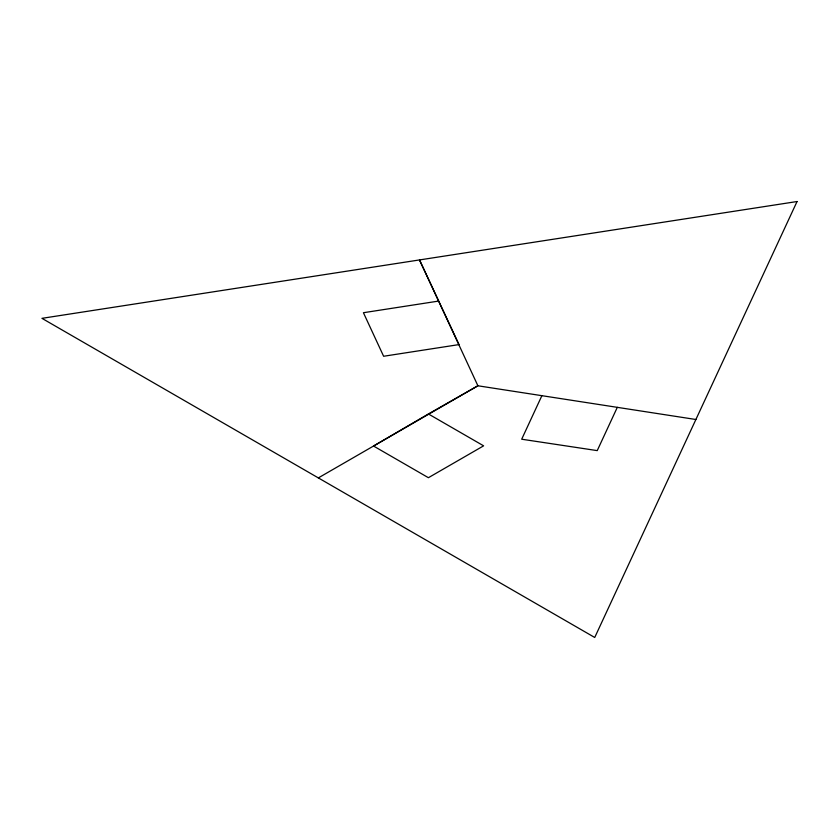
<?xml version="1.0" encoding="UTF-8"?>
<svg xmlns="http://www.w3.org/2000/svg" width="839" height="839" viewBox="0 0 839 839"><rect width="100%" height="100%" fill="white"/><g stroke="black" fill="none" stroke-linecap="round" stroke-linejoin="round"><path stroke-width="1.26" d="M541.889 395.672L521.69 439.217L597.232 450.616L617.305 407.345M428.404 413.963L373.544 446.033L428.404 477.706L483.621 445.834L428.404 413.963L477.905 385.783L695.888 419.5M318.338 477.905L477.905 385.783L419.5 259.933L459.038 344.588L383.622 356.26L363.423 312.716L438.367 301.117M797.05 201.528L594.725 637.472L41.95 318.338L797.05 201.528"/></g></svg>
